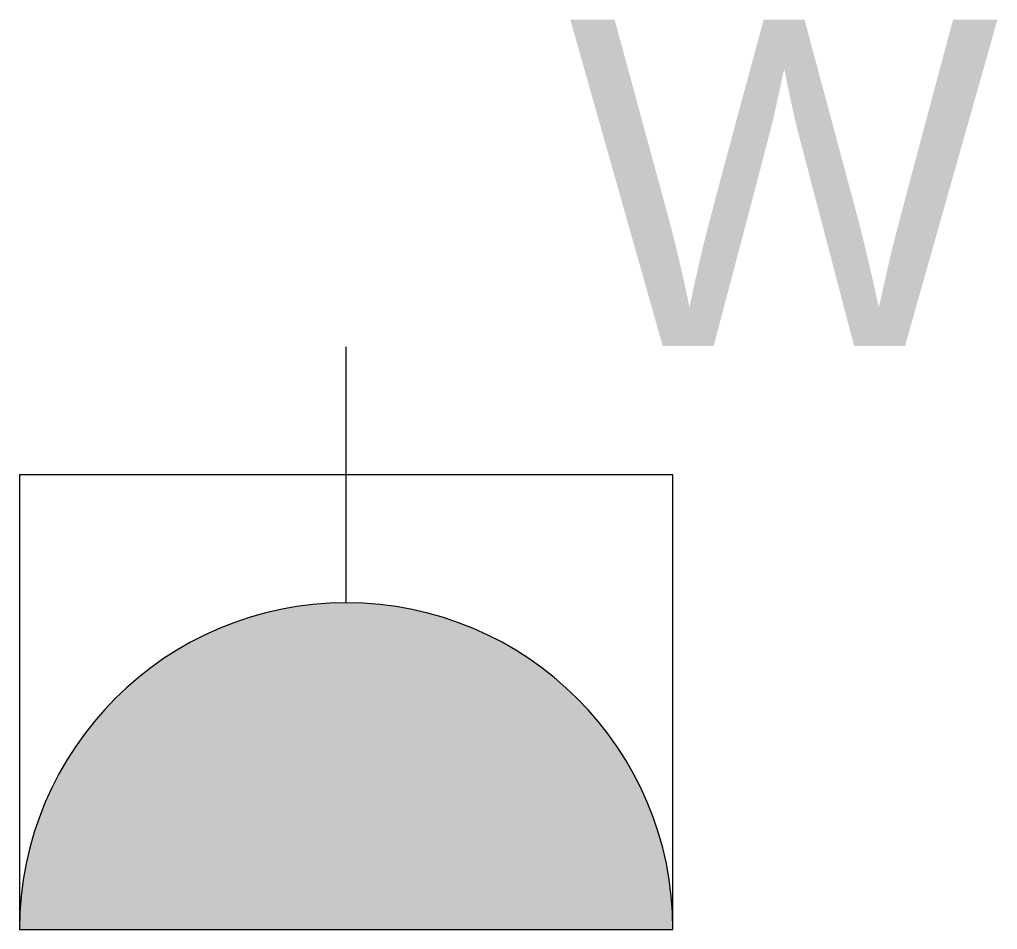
# Model space of a CAD drawing. Header units: millimetres. Extents: x -100 to 199, y 0 to 279.
import ezdxf

# ---------------------------------------------------------------- set-up
doc = ezdxf.new("R2010")
doc.units = ezdxf.units.MM
doc.header["$LTSCALE"] = 100
doc.styles.add('AV-ME-Text', font='arial.ttf', dxfattribs={"width": 0.8})

msp = doc.modelspace()

# ---------------------------------------------------------------- hatches: boundary and pattern name
at = {"transparency": 33554483}
h = msp.add_hatch(color=256, dxfattribs=at)
h.dxf.hatch_style = 1
h.paths.add_polyline_path([(-100, 0), (100, 0, 1)])

# ---------------------------------------------------------------- linework, layer by layer
for points in [[(0, 100), (0, 178.4)], [(-100, 0), (100, 0)]]:
    msp.add_lwpolyline(points)
at = {"color": 250}
msp.add_lwpolyline([(-100, 0), (100, 0), (100, 139.2), (-100, 139.2)], close=True, dxfattribs=at)
msp.add_arc((0, 0), 100, 0, 180)

# ---------------------------------------------------------------- texts
at = {"style": 'AV-ME-Text'}
msp.add_attdef('W', (67.95, 178.6), '', height=100, dxfattribs=at)

doc.saveas('drawing.dxf')
